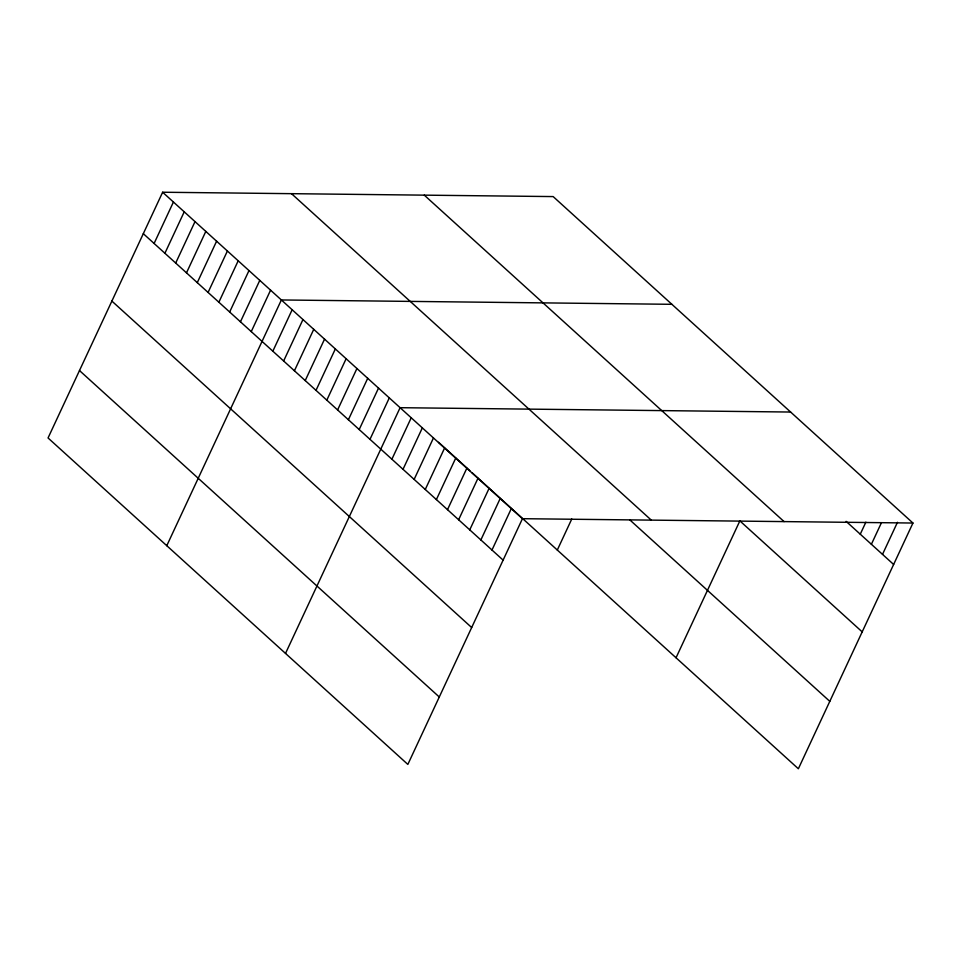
<?xml version="1.0" encoding="UTF-8"?>
<svg xmlns="http://www.w3.org/2000/svg" width="961" height="961" viewBox="0 0 961 961"><rect width="100%" height="100%" fill="white"/><g stroke="black" fill="none" stroke-linecap="round" stroke-linejoin="round"><path stroke-width="1.44" d="M912.95 523.036L553.152 196.585L162.637 192.236L48.05 437.964L407.848 764.415L522.436 518.688L912.95 523.036L798.363 768.764L472.031 472.668M154.108 243.457L173.424 202.026M164.908 253.248L184.224 211.828M175.695 263.05L195.011 221.619M186.494 272.84L205.81 231.409M197.281 282.63L216.597 241.199M208.081 292.432L227.397 251.001M218.868 302.222L238.196 260.791M229.667 312.013L248.983 270.582M240.454 321.803L259.782 280.384M251.253 331.605L270.57 290.174M166.782 545.692L281.369 299.964L671.883 304.313M272.84 351.185L292.156 309.754M283.639 360.988L302.955 319.557M294.426 370.778L313.742 329.347M305.226 380.568L324.542 339.137M316.013 390.358L335.341 348.939M326.812 400.16L346.128 358.729M337.599 409.951L356.927 368.519M348.399 419.741L367.715 378.31M359.198 429.543L378.514 388.112M369.985 439.333L389.301 397.902M285.513 653.42L400.1 407.692L790.615 412.041M391.896 459.214L411.224 417.783M403.019 469.304L422.335 427.873M414.143 479.395L433.459 437.964M425.267 489.485L444.583 448.054M436.39 499.576L455.706 458.145M447.502 509.666L466.83 468.235M458.625 519.757L477.941 478.326M469.749 529.847L489.065 488.416M480.872 539.938L500.188 498.507M491.984 550.028L511.312 508.597M557.308 550.04L571.759 519.024M676.039 657.768L739.862 520.886L862.197 631.882M860.263 534.196L865.873 522.171M871.387 544.286L881.357 522.904M882.51 554.377L897.466 522.303M846.112 521.355L893.634 564.467M424.281 195.155L784.08 521.607M291.507 193.678L651.306 520.129M629.755 519.841L829.799 701.35M438.564 442.312L469.869 470.71M162.637 192.236L522.436 518.688M143.309 233.667L503.108 560.119M111.872 301.081L471.671 627.533M79.487 370.55L439.285 697.001"/></g></svg>
